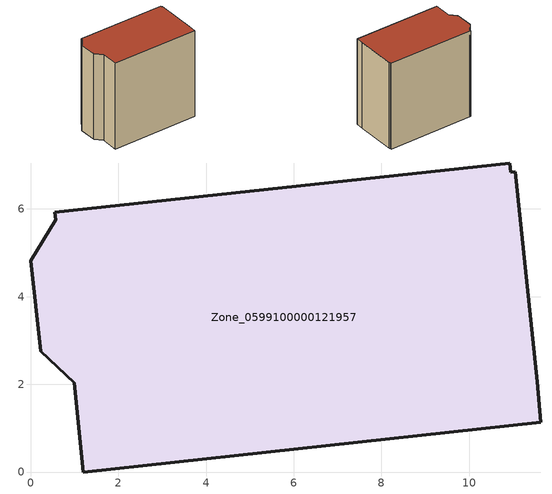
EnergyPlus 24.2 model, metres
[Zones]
Zone_0599100000121957
 floor ground (C_G): 0.23,2.75 0,4.82 0.57,5.75 0.55,5.93 10.93,7.05 10.95,6.84 11.05,6.85 11.55,2.06 11.63,1.14 1.2,0 0.99,2.04 z0
 wall outside (C_F): 0,4.82 0.23,2.75 0.99,2.04 1.2,0 11.63,1.14 11.55,2.06 11.05,6.85 10.95,6.84 10.93,7.05 0.55,5.93 0.57,5.75 0,4.82 z0:10.78
 roof outside (C_R): 11.05,6.85 10.95,6.84 10.93,7.05 0.55,5.93 0.57,5.75 0,4.82 0.23,2.75 0.99,2.04 1.2,0 11.63,1.14 11.55,2.06 z10.78
[BUILDING]
Pand.0599100000121957: North Axis=0; Terrain=City; Loads Convergence Tolerance Value=0.04; Temperature Convergence Tolerance Value=0.4; Solar Distribution=FullExterior; Maximum Number of Warmup Days=25; Minimum Number of Warmup Days=1
[Site:Location]
Rotterdam.The.Hague.AP_ZH_NLD Design_Conditions: Latitude=51.96; Longitude=4.45; Time Zone=1; Elevation=-4.5
[SITE:GROUNDTEMPERATURE:BUILDINGSURFACE]
18, 18, 18, 18, 18, 18, 18, 18, 18, 18, 18, 18
[MATERIAL] Thermal Absorptance=0.9; Solar Absorptance=0.7; Visible Absorptance=0.7
Name | Roughness | Thickness | Conductivity | Density | Specific Heat
G.TI.1946 | MediumSmooth | 0.15 | 1 | 540 | 1210
F.TI.1946 | Rough | 0.3 | 0.857143 | 1920 | 840
R.TI.1946 | MediumRough | 0.2 | 0.1 | 1500 | 1000
[CONSTRUCTION]
C_G: G.TI.1946
C_F: F.TI.1946
C_R: R.TI.1946
[ZONE]
Zone_0599100000121957: Type=1; Multiplier=1; Ceiling Height=Autocalculate; Volume=Autocalculate; Floor Area=autocalculate; Part of Total Floor Area=Yes
[ZONEINFILTRATION:DESIGNFLOWRATE]
Infil_Zone_0599100000121957: Zone or ZoneList or Space or SpaceList=Zone_0599100000121957; Schedule=AlwaysOn; Design Flow Rate Calculation Method=Flow/Area; Flow Rate per Floor Area=0.003; Constant Term Coefficient=1; Temperature Term Coefficient=0; Velocity Term Coefficient=0; Velocity Squared Term Coefficient=0
[HVACTEMPLATE:ZONE:IDEALLOADSAIRSYSTEM]
Zone_0599100000121957: Maximum Heating Supply Air Temperature=50; Minimum Cooling Supply Air Temperature=13; Maximum Heating Supply Air Humidity Ratio=0.0156; Minimum Cooling Supply Air Humidity Ratio=0.0077; Heating Limit=NoLimit; Cooling Limit=NoLimit; Dehumidification Control Type=ConstantSensibleHeatRatio; Cooling Sensible Heat Ratio=0.7; Dehumidification Setpoint=60; Humidification Control Type=None; Humidification Setpoint=30; Outdoor Air Method=None; Outdoor Air Flow Rate per Person=0.00944; Outdoor Air Flow Rate per Zone Floor Area=0; Outdoor Air Flow Rate per Zone=0; Demand Controlled Ventilation Type=None; Outdoor Air Economizer Type=NoEconomizer; Heat Recovery Type=None; Sensible Heat Recovery Effectiveness=0.7; Latent Heat Recovery Effectiveness=0.65
[ZONECONTROL:THERMOSTAT]
ThermostatControl_Zone_0599100000121957: Zone or ZoneList=Zone_0599100000121957; Control Type Schedule=DualSetpointControlType; Control 1=Thermostat_Zone_0599100000121957; Temperature Difference Between Cutout And Setpoint=0
[THERMOSTATSETPOINT:DUALSETPOINT]
Thermostat_Zone_0599100000121957: Heating Setpoint Temperature Schedule=HeatingSetpoint_Zone_0599100000121957; Cooling Setpoint Temperature Schedule=CoolingSetpoint_Zone_0599100000121957
[SCHEDULE:COMPACT]
HeatingSetpoint_Zone_0599100000121957: Through: 12/31, For: AllDays, Until: 24:00, 21
CoolingSetpoint_Zone_0599100000121957: Through: 12/31, For: AllDays, Until: 24:00, 24
DualSetpointControlType: Through: 12/31, For: AllDays, Until: 24:00, 4
AlwaysOn: Through: 12/31, For: AllDays, Until: 24:00, 1
